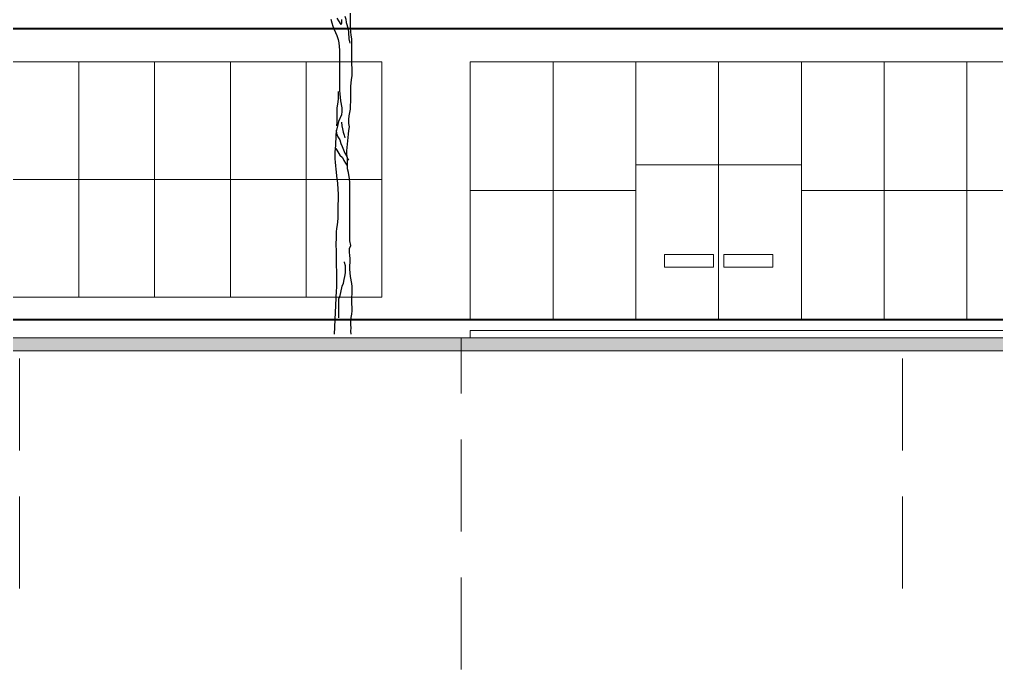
# Model space of a CAD drawing. Header units: millimetres. Extents: x 1564 to 2013, y 216 to 285.
# Drawn here: x 1663.26 to 1676.53, y 216.19 to 225.02 of the extents above; entities that cross this region are included whole.
import ezdxf

# ---------------------------------------------------------------- set-up
doc = ezdxf.new("R2010")
doc.units = ezdxf.units.MM
doc.header["$LTSCALE"] = 10
doc.linetypes.add('DASHED2', pattern=[0.375, 0.25, -0.125])
doc.layers.get('0').update_dxf_attribs({"color": 90})
for name, color, linetype, lineweight in [('cinza 03', 252, 'Continuous', 13), ('COTA', 90, 'Continuous', 9), ('linha estutura', 252, 'Continuous', 13), ('pn 02', 16, 'Continuous', 20), ('PN 05', 50, 'Continuous', 40), ('PN 06', 1, 'Continuous', 40), ('PN-01', 90, 'Continuous', 13)]:
    doc.layers.add(name, color=color, linetype=linetype, lineweight=lineweight)
doc.layers.add('ÁRVORE PRESERVADA', color=252, linetype='Continuous')

# ---------------------------------------------------------------- blocks, each defined once
blk = doc.blocks.new('A$C338F7350')
for points in [[(5.322, 0), (5.317, 0.054), (5.322, 0.109), (5.317, 0.163), (5.317, 0.227), (5.321, 0.287), (5.331, 0.341), (5.336, 0.4), (5.336, 0.46), (5.331, 0.514), (5.331, 0.633), (5.336, 0.687), (5.336, 0.811), (5.331, 0.865), (5.311, 0.984), (5.306, 1.043), (5.301, 1.107), (5.301, 1.166), (5.306, 1.226), (5.306, 1.285), (5.301, 1.339), (5.291, 1.394), (5.291, 1.458), (5.315, 1.507), (5.301, 1.587), (5.3, 2.58), (5.295, 2.639), (5.275, 2.748), (5.26, 2.812), (5.26, 2.995), (5.25, 3.054), (5.25, 3.119), (5.255, 3.173), (5.259, 3.232), (5.269, 3.341), (5.274, 3.4), (5.284, 3.46), (5.294, 3.524), (5.279, 3.583), (5.279, 3.652), (5.289, 3.712), (5.299, 3.766), (5.308, 3.825), (5.308, 3.89), (5.313, 3.949), (5.313, 4.157), (5.318, 4.211), (5.328, 4.33), (5.338, 4.389), (5.337, 4.517), (5.332, 4.587), (5.332, 5.022), (5.322, 5.081), (5.317, 5.14), (5.312, 5.204), (5.312, 5.57)], [(5.149, 5.264), (5.114, 5.323), (5.085, 5.372)], [(5.159, 5.348), (5.154, 5.283), (5.149, 5.264)], [(4.976, 5.352), (4.991, 5.293), (5.011, 5.234), (5.03, 5.179), (5.055, 5.125), (5.08, 5.076), (5.1, 5.007), (5.11, 4.952), (5.115, 4.888), (5.12, 4.829), (5.12, 4.26), (5.125, 4.206), (5.125, 4.142), (5.13, 4.087), (5.14, 3.969), (5.16, 3.85), (5.16, 3.786), (5.155, 3.726), (5.106, 3.618), (5.096, 3.563), (5.067, 3.445), (5.062, 3.385), (5.062, 3.321), (5.057, 3.267), (5.052, 3.207), (5.042, 3.099), (5.042, 2.98), (5.047, 2.926), (5.052, 2.861), (5.062, 2.807), (5.072, 2.698), (5.077, 2.634), (5.087, 2.575), (5.097, 2.456), (5.102, 2.392), (5.102, 2.268), (5.097, 2.214), (5.097, 2.086), (5.093, 2.031), (5.093, 1.967), (5.083, 1.858), (5.073, 1.799), (5.068, 1.74), (5.068, 1.611), (5.063, 1.557), (5.063, 1.497), (5.068, 1.438), (5.069, 0.796), (5.064, 0.741), (5.03, 0.002)], [(5.213, 5.407), (5.228, 5.353), (5.238, 5.298), (5.268, 5.19), (5.273, 5.13), (5.283, 5.022), (5.292, 4.967), (5.297, 4.947)], [(5.101, 4.127), (5.101, 4.003), (5.096, 3.949), (5.076, 3.84), (5.076, 3.603), (5.071, 3.548), (5.071, 3.539)], [(5.155, 3.603), (5.16, 3.544), (5.175, 3.489), (5.185, 3.435), (5.2, 3.381), (5.215, 3.336)], [(5.067, 3.469), (5.072, 3.41), (5.096, 3.356), (5.126, 3.301), (5.146, 3.242), (5.166, 3.188), (5.215, 3.079), (5.24, 3.03), (5.265, 2.975), (5.275, 2.961)], [(5.062, 3.158), (5.097, 3.099), (5.131, 3.044), (5.171, 3.005), (5.195, 2.955), (5.225, 2.906), (5.245, 2.872)], [(5.109, 0.282), (5.109, 0.543), (5.114, 0.603), (5.133, 0.657), (5.148, 0.712), (5.168, 0.82), (5.192, 0.87), (5.202, 0.929), (5.212, 0.983), (5.222, 1.043), (5.227, 1.097), (5.227, 1.161), (5.207, 1.221), (5.207, 1.231)]]:
    blk.add_lwpolyline(points)

msp = doc.modelspace()

# ---------------------------------------------------------------- hatches: boundary and pattern name
at = {"layer": 'pn 02'}
h = msp.add_hatch(color=256, dxfattribs=at)
h.paths.add_polyline_path([(1663.255, 220.7), (1657.255, 220.7), (1657.255, 220.523), (1663.255, 220.523)])
h.paths.add_polyline_path([(1669.255, 220.7), (1663.255, 220.7), (1663.255, 220.523), (1669.255, 220.523)])
h.paths.add_polyline_path([(1675.255, 220.7), (1669.255, 220.7), (1669.255, 220.523), (1675.255, 220.523)])
h.paths.add_polyline_path([(1681.255, 220.7), (1675.255, 220.7), (1675.255, 220.523), (1681.255, 220.523)])

# ---------------------------------------------------------------- linework, layer by layer
at = {"layer": 'cinza 03'}
for p, q in [((1664.062, 221.25), (1664.062, 224.45)), ((1665.091, 221.25), (1665.091, 224.45)), ((1666.121, 221.25), (1666.121, 224.45)), ((1667.151, 221.25), (1667.151, 224.45)), ((1670.505, 224.45), (1670.505, 220.95)), ((1671.63, 224.45), (1671.63, 220.95)), ((1672.755, 224.45), (1672.755, 220.95)), ((1673.88, 224.45), (1673.88, 220.95)), ((1675.005, 224.45), (1675.005, 220.95)), ((1676.13, 224.45), (1676.13, 220.95)), ((1671.63, 223.05), (1673.88, 223.05)), ((1640.38, 222.85), (1668.18, 222.85)), ((1669.38, 222.7), (1671.63, 222.7)), ((1673.88, 222.7), (1677.255, 222.7))]:
    msp.add_line(p, q, dxfattribs=at)
for points in [[(1672.02, 221.832), (1672.686, 221.832), (1672.686, 221.658), (1672.02, 221.658)], [(1673.49, 221.832), (1672.824, 221.832), (1672.824, 221.658), (1673.49, 221.658)]]:
    msp.add_lwpolyline(points, close=True, dxfattribs=at)
at = {"layer": 'COTA'}
msp.add_line((1669.38, 220.8), (1669.38, 220.7), dxfattribs=at)
at = {"layer": 'linha estutura', "linetype": 'DASHED2', "ltscale": 0.5}
for p, q in [((1663.255, 217.293), (1663.255, 220.7)), ((1669.255, 216.192), (1669.255, 220.7)), ((1675.255, 217.293), (1675.255, 220.7))]:
    msp.add_line(p, q, dxfattribs=at)
at = {"layer": 'pn 02'}
for p, q in [((1640.38, 224.45), (1668.18, 224.45)), ((1668.18, 224.45), (1668.18, 221.25)), ((1669.38, 224.45), (1669.38, 220.95)), ((1669.38, 224.45), (1680.63, 224.45)), ((1640.38, 221.25), (1668.18, 221.25))]:
    msp.add_line(p, q, dxfattribs=at)
at = {"layer": 'PN 05'}
msp.add_line((1639.13, 220.95), (1717.38, 220.95), dxfattribs=at)
at = {"layer": 'PN 06'}
msp.add_line((1680.63, 224.9), (1637.13, 224.9), dxfattribs=at)
at = {"layer": 'PN-01'}
for p, q in [((1669.38, 220.8), (1680.63, 220.8)), ((1632.321, 220.7), (1728.383, 220.7)), ((1632.321, 220.523), (1728.383, 220.523))]:
    msp.add_line(p, q, dxfattribs=at)

# ---------------------------------------------------------------- block references
at = {"layer": 'ÁRVORE PRESERVADA', "xscale": 0.7999999999999545, "yscale": 0.8000000000001819, "zscale": 0.8}
msp.add_blockref('A$C338F7350', (1663.505, 220.747), dxfattribs=at)

doc.saveas('drawing.dxf')
